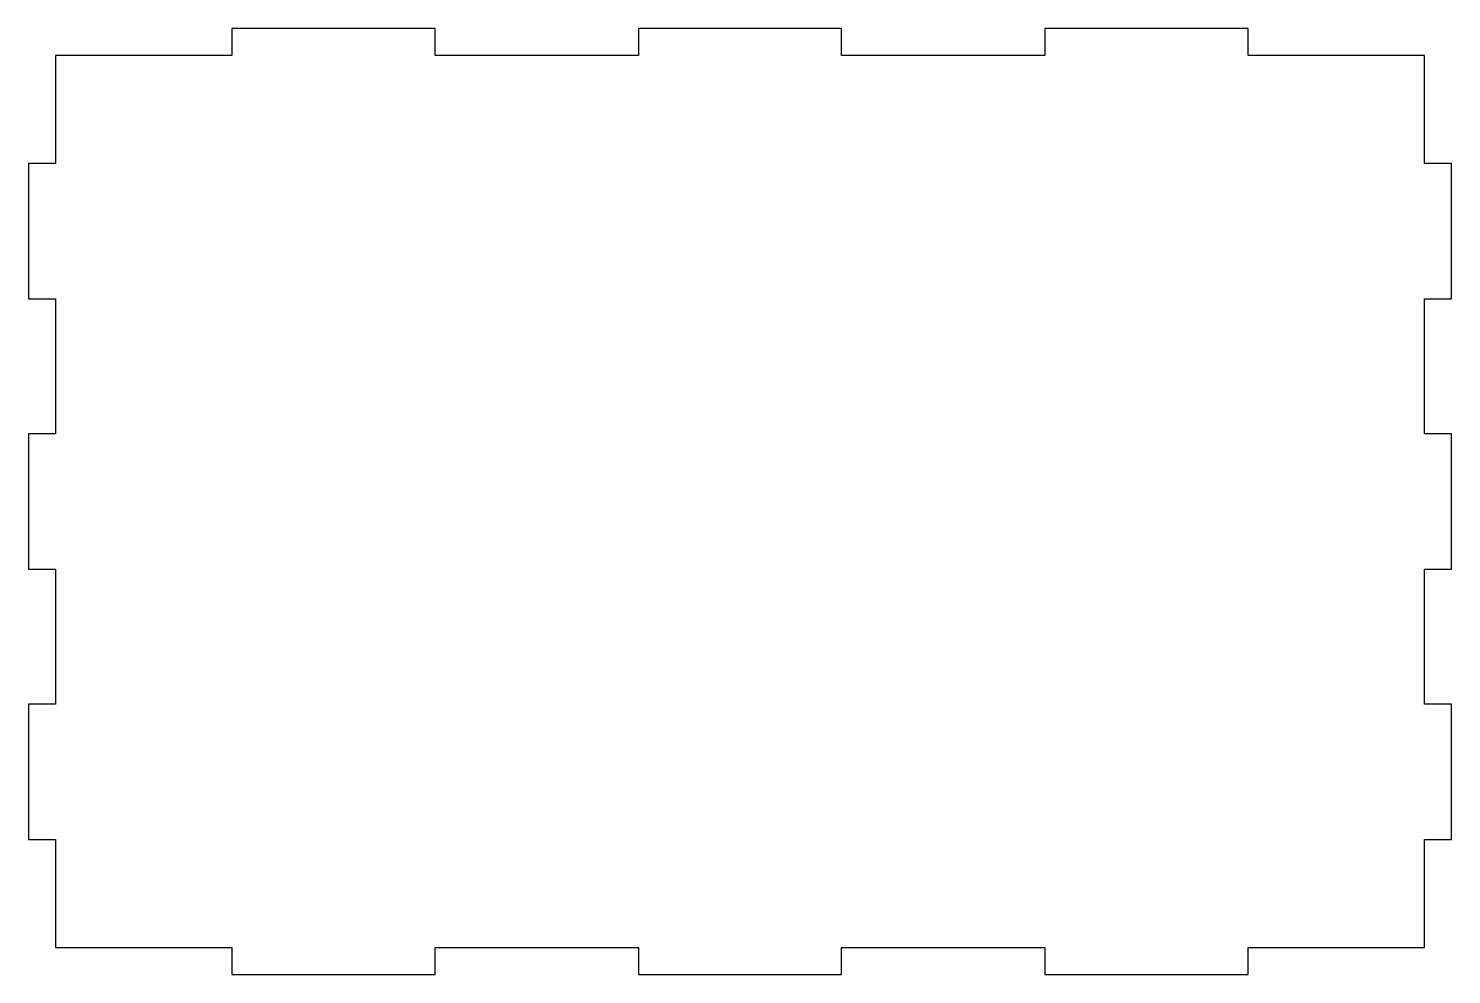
# Model space of a CAD drawing. Header units: inches. Extents: x -3.11 to 3.11, y 0 to 4.13.
import ezdxf

# ---------------------------------------------------------------- set-up
doc = ezdxf.new("R2010")
doc.units = ezdxf.units.IN
doc.header["$MEASUREMENT"] = 0

msp = doc.modelspace()

# ---------------------------------------------------------------- linework, layer by layer
msp.add_lwpolyline([(-0.4443, 4.1339), (-0.4443, 4.0157), (-1.333, 4.0157), (-1.333, 4.1339), (-2.2216, 4.1339), (-2.2216, 4.0157), (-2.9921, 4.0157), (-2.9921, 3.5433), (-3.1102, 3.5433), (-3.1102, 2.9528), (-2.9921, 2.9528), (-2.9921, 2.3622), (-3.1102, 2.3622), (-3.1102, 1.7717), (-2.9921, 1.7717), (-2.9921, 1.1811), (-3.1102, 1.1811), (-3.1102, 0.5906), (-2.9921, 0.5906), (-2.9921, 0.1181), (-2.2216, 0.1181), (-2.2216, 0), (-1.333, 0), (-1.333, 0.1181), (-0.4443, 0.1181), (-0.4443, 0), (0.4443, 0), (0.4443, 0.1181), (1.333, 0.1181), (1.333, 0), (2.2216, 0), (2.2216, 0.1181), (2.9921, 0.1181), (2.9921, 0.5906), (3.1102, 0.5906), (3.1102, 1.1811), (2.9921, 1.1811), (2.9921, 1.7717), (3.1102, 1.7717), (3.1102, 2.3622), (2.9921, 2.3622), (2.9921, 2.9528), (3.1102, 2.9528), (3.1102, 3.5433), (2.9921, 3.5433), (2.9921, 4.0157), (2.2216, 4.0157), (2.2216, 4.1339), (1.333, 4.1339), (1.333, 4.0157), (0.4443, 4.0157), (0.4443, 4.1339)], close=True)

doc.saveas('drawing.dxf')
